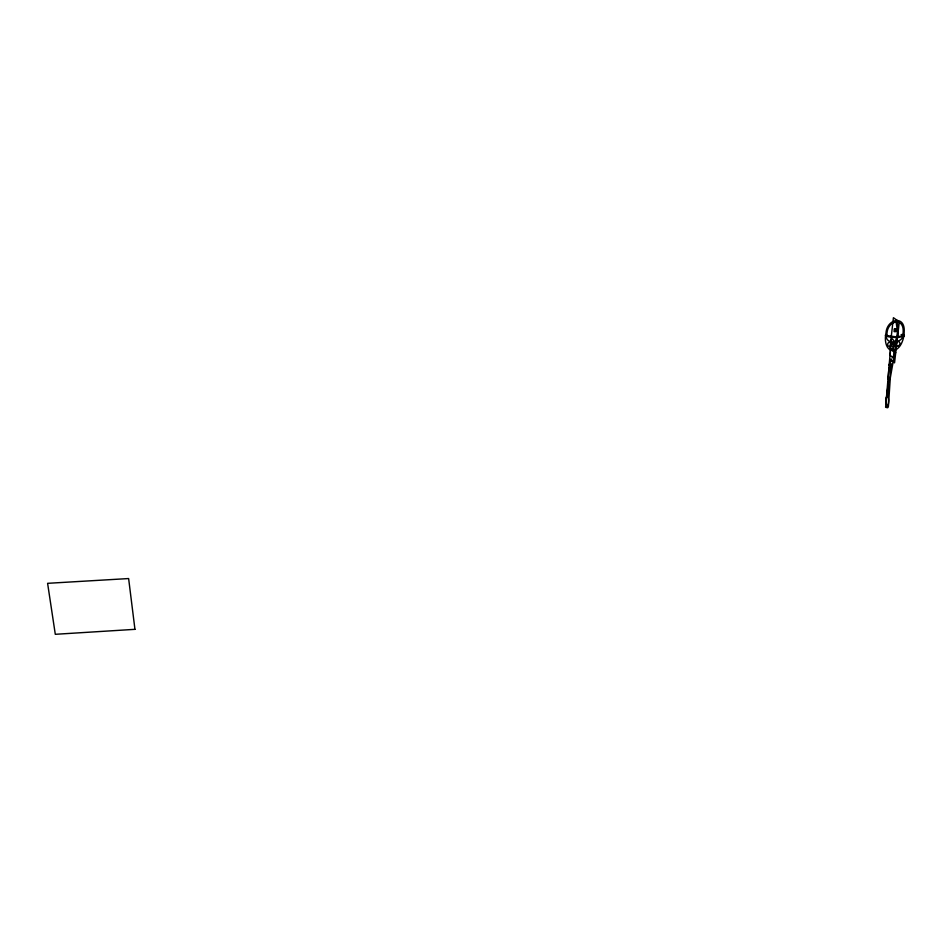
<?xml version="1.0" encoding="UTF-8"?>
<svg xmlns="http://www.w3.org/2000/svg" width="952" height="952" viewBox="0 0 952 952"><rect width="100%" height="100%" fill="white"/><g stroke="black" fill="none" stroke-linecap="round" stroke-linejoin="round"><path stroke-width="1.43" d="M886.931 393.926L888.073 395.699L888.692 383.989A2.094 0.845 88.5 0 1 888.323 383.775L886.955 393.545M896.106 320.11C895.856 324.977 898.605 331.118 896.653 336.77A7.949 3.213 89.4 0 1 896.415 338.257C895.903 341.697 892.262 342.232 893.726 346.468L893.892 341.042A6.152 2.487 89.4 0 1 893.012 339.578A2.654 1.071 89.3 0 0 891.227 340.626L885.61 407.289L887.419 407.718A2.606 1.047 88 0 0 888.478 405.266L890.298 377.968L896.01 345.719A31.618 12.566 89.5 0 0 897.415 337.9L897.141 336.568L897.593 337.056L887.597 335.675A4.855 1.345 4.2 0 1 887.276 335.294M897.558 336.889L897.998 326.56L896.879 320.324M894.832 331.534L895.13 328.975M896.272 320.407L896.582 321.657L896.724 320.479M895.606 331.498L895.903 328.94M888.787 382.287L888.763 381.466M888.513 381.443L888.549 382.323M897.165 336.746L901.342 336.08L901.961 335.044A4.867 1.345 4.2 0 0 901.294 334.676M885.36 335.282L886.895 335.211M901.401 334.568L902.936 334.497M885.657 335.592L888.93 336.901L894.987 337.436A13.649 3.748 4.2 0 0 899.057 337.294L903.841 336.235L904.4 335.473L902.77 334.842L903.472 334.807M887.419 406.932C882.528 394.663 890.441 392.248 888.168 405.219M892.369 363.604L891.786 364.318A3.189 1.285 88.8 0 0 891.631 365.199A3.249 1.309 88.8 0 1 891.5 365.913L890.929 366.817L890.548 365.342A3.189 1.285 88.8 0 1 890.596 364.378A3.249 1.297 88.8 0 0 890.655 363.604L890.322 361.95L889.739 362.676A3.177 1.285 88.8 0 0 889.584 363.545A3.237 1.297 88.8 0 1 889.466 364.259L888.847 365.14M895.725 352.728L889.942 348.218L893.416 317.694L899.295 321.931L894.547 362.867L891.143 360.142M893.071 350.657A2.654 1.071 89 0 1 893.809 354.453L893.095 357.857L892.345 357.643A3.963 1.595 88.9 0 0 890.763 356.262L890.108 355.096L890.513 350.479A2.654 1.071 89.1 0 1 891.298 348.575A2.654 1.071 89.1 0 1 892.357 349.491A3.475 1.404 89.2 0 0 893.024 350.645M888.097 378.337L888.632 379.777A2.094 0.845 88.5 0 1 889.037 380.062L889.775 379.467L890.763 367.912A3.963 1.595 88.8 0 1 889.775 367.02L888.978 367.543L888.109 378.242M890.608 360.011C891.465 364.378 892.083 356.25 890.608 359.915M886.467 336.865C886.217 344.374 902.21 342.982 902.817 336.139A24.883 21.313 -43.2 0 0 903.139 332.486C904.388 316.73 887.788 320.277 886.99 333.2A24.919 21.146 -43.5 0 0 886.467 336.865M894.356 329.011L894.059 331.57L896.379 331.474L896.677 328.904L894.356 329.011M893 346.338L892.512 350.622C886.907 349.955 885.312 343.172 885.384 338.436A27.501 23.336 -43.5 0 1 886.003 332.962C886.919 318.587 905.53 314.624 904.174 332.165A27.465 23.526 -43.1 0 1 903.543 337.627C902.246 342.934 899.39 349.277 893.535 350.574L894.023 346.29L893 346.338M134.946 629.332L55.299 634.306L47.6 583.326L128.627 578.554L134.946 629.332M890.049 346.433A2.475 2.118 -42.8 0 0 891.893 342.672A2.475 2.118 -42.8 0 0 887.883 343.47A2.475 2.118 -42.8 0 0 890.049 346.433M897.712 346.088A2.475 2.106 -42.9 0 0 899.569 342.327A2.475 2.106 -42.9 0 0 895.558 343.125A2.475 2.106 -42.9 0 0 897.712 346.088"/></g></svg>
